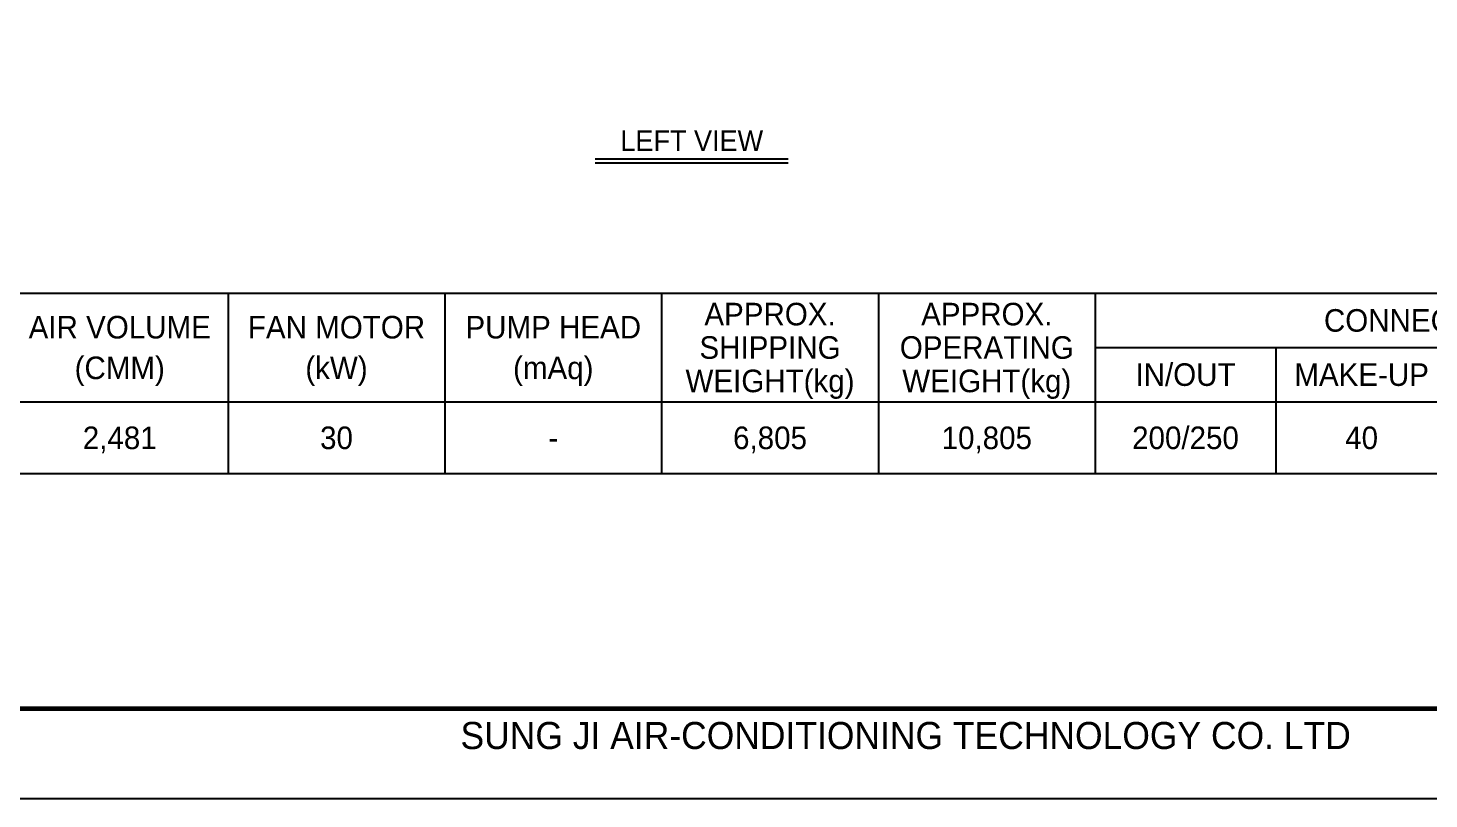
# Model space of a CAD drawing. Header units: millimetres. Extents: x 2711 to 34823, y 3042 to 25750.
# Drawn here: x 10478 to 22335, y 3042 to 9568 of the extents above; entities that cross this region are included whole.
import ezdxf
from ezdxf.enums import TextEntityAlignment as Align

# ---------------------------------------------------------------- set-up
doc = ezdxf.new("R2010")
doc.units = ezdxf.units.MM
for name, color, linetype in [('냉각탑_box', 1, 'Continuous'), ('냉각탑_form', 1, 'Continuous'), ('냉각탑_text', 3, 'Continuous')]:
    doc.layers.add(name, color=color, linetype=linetype)
doc.styles.add('돋움', font='Dotum.ttf')

# ---------------------------------------------------------------- blocks, each defined once
blk = doc.blocks.new('냉각탑form')
at = {"layer": 'Defpoints'}
blk.add_lwpolyline([(0, 297.07), (420.1, 297.07), (420.1, 0), (0, 0)], close=True, dxfattribs=at)
at = {"layer": '냉각탑_form', "const_width": 0.5}
blk.add_lwpolyline([(10, 287.07), (10, 10), (410.1, 10), (410.1, 287.07)], close=True, dxfattribs=at)
at = {"layer": '냉각탑_form', "style": '돋움'}
blk.add_text('SUNG JI AIR-CONDITIONING TECHNOLOGY CO. LTD', height=3.0007, dxfattribs=at).set_placement((149.5, 5.53))

msp = doc.modelspace()

# ---------------------------------------------------------------- linework, layer by layer
at = {"layer": '냉각탑_box'}
for p, q in [((15279, 8461.6), (16912.4, 8461.6)), ((15279, 8426.6), (16912.4, 8426.6)), ((12171.8, 7322), (12171.8, 5793.2)), ((14006.4, 7322), (14006.4, 5793.2)), ((15841, 7322), (15841, 5793.2)), ((17675.5, 7322), (17675.5, 5793.2)), ((19510.1, 7322), (19510.1, 5793.2)), ((19510.1, 6863.3), (25396, 6863.3)), ((21038.9, 6863.3), (21038.9, 5793.2)), ((8961.4, 6404.7), (25396, 6404.7))]:
    msp.add_line(p, q, dxfattribs=at)
msp.add_lwpolyline([(8961.4, 7322), (25396, 7322), (25396, 5793.2), (8961.4, 5793.2)], close=True, dxfattribs=at)

# ---------------------------------------------------------------- block references
at = {"layer": '냉각탑_form', "xscale": 76.44, "yscale": 76.44, "zscale": 76.44}
msp.add_blockref('냉각탑form', (2710.7, 3041.7), dxfattribs=at)

# ---------------------------------------------------------------- texts
at = {"layer": '냉각탑_text', "style": '돋움'}
for s, height, p in [('LEFT VIEW', 175, (16095.7, 8613.3)), ('APPROX.', 191.1, (16758.2, 7146.1)), ('APPROX.', 191.1, (18592.8, 7146.1)), ('AIR VOLUME', 191.1, (11254.6, 7035.3)), ('FAN MOTOR', 191.1, (13089.1, 7035.3)), ('PUMP HEAD', 191.1, (14923.7, 7035.3)), ('CONNECTION(A)', 191.1, (22453, 7092.6)), ('SHIPPING', 191.1, (16758.2, 6863.3)), ('OPERATING', 191.1, (18592.8, 6863.3)), ('(CMM)', 191.1, (11254.6, 6691.3)), ('(kW)', 191.1, (13089.1, 6691.3)), ('(mAq)', 191.1, (14923.7, 6691.3)), ('WEIGHT(kg)', 191.1, (16758.2, 6580.5)), ('WEIGHT(kg)', 191.1, (18592.8, 6580.5)), ('IN/OUT', 191.1, (20274.5, 6634)), ('MAKE-UP', 191.1, (21765.1, 6634)), ('2,481', 191.1, (11254.6, 6098.9)), ('30', 191.1, (13089.1, 6098.9)), ('6,805', 191.1, (16758.2, 6098.9)), ('10,805', 191.1, (18592.8, 6098.9)), ('200/250', 191.1, (20274.5, 6098.9)), ('40', 191.1, (21765.1, 6098.9)), ('-', 191.1, (14923.7, 6098.9))]:
    msp.add_text(s, height=height, dxfattribs=at).set_placement(p, align=Align.MIDDLE_CENTER)

doc.saveas('drawing.dxf')
